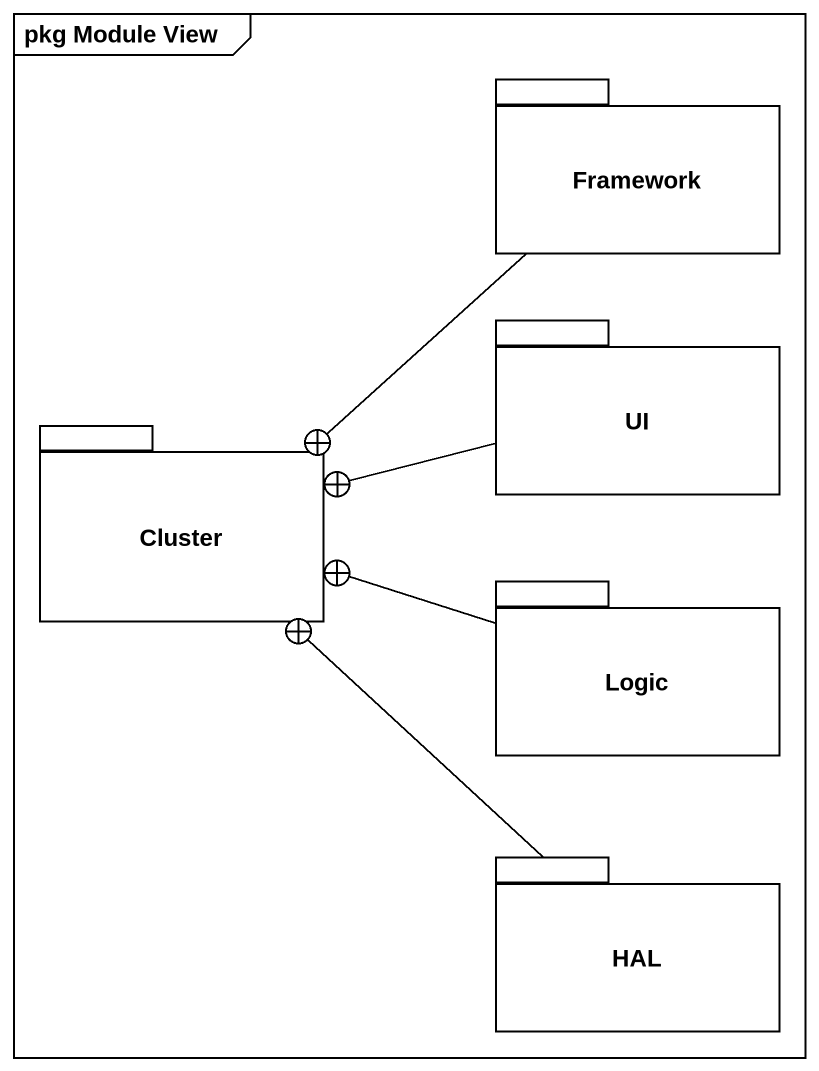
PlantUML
@startuml
mainframe pkg Module View
package Framework {
}
package UI {
}
package Cluster {
}
package Logic {
}
package HAL {
}
Framework --+ Cluster
UI -left-+ Cluster
Logic -left-+ Cluster
HAL -up-+ Cluster
@enduml
